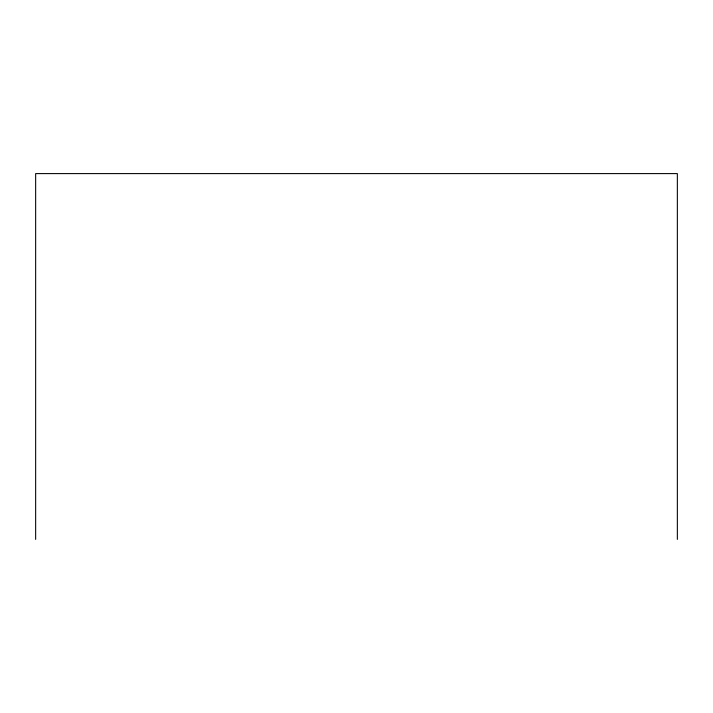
<?xml version="1.0" encoding="UTF-8"?>
<svg xmlns="http://www.w3.org/2000/svg" width="713" height="713" viewBox="0 0 713 713"><rect width="100%" height="100%" fill="white"/><g stroke="black" fill="none" stroke-linecap="round" stroke-linejoin="round"><path stroke-width="1.07" d="M677.35 539.402L677.35 173.598L35.65 173.598L35.65 539.402"/></g></svg>
